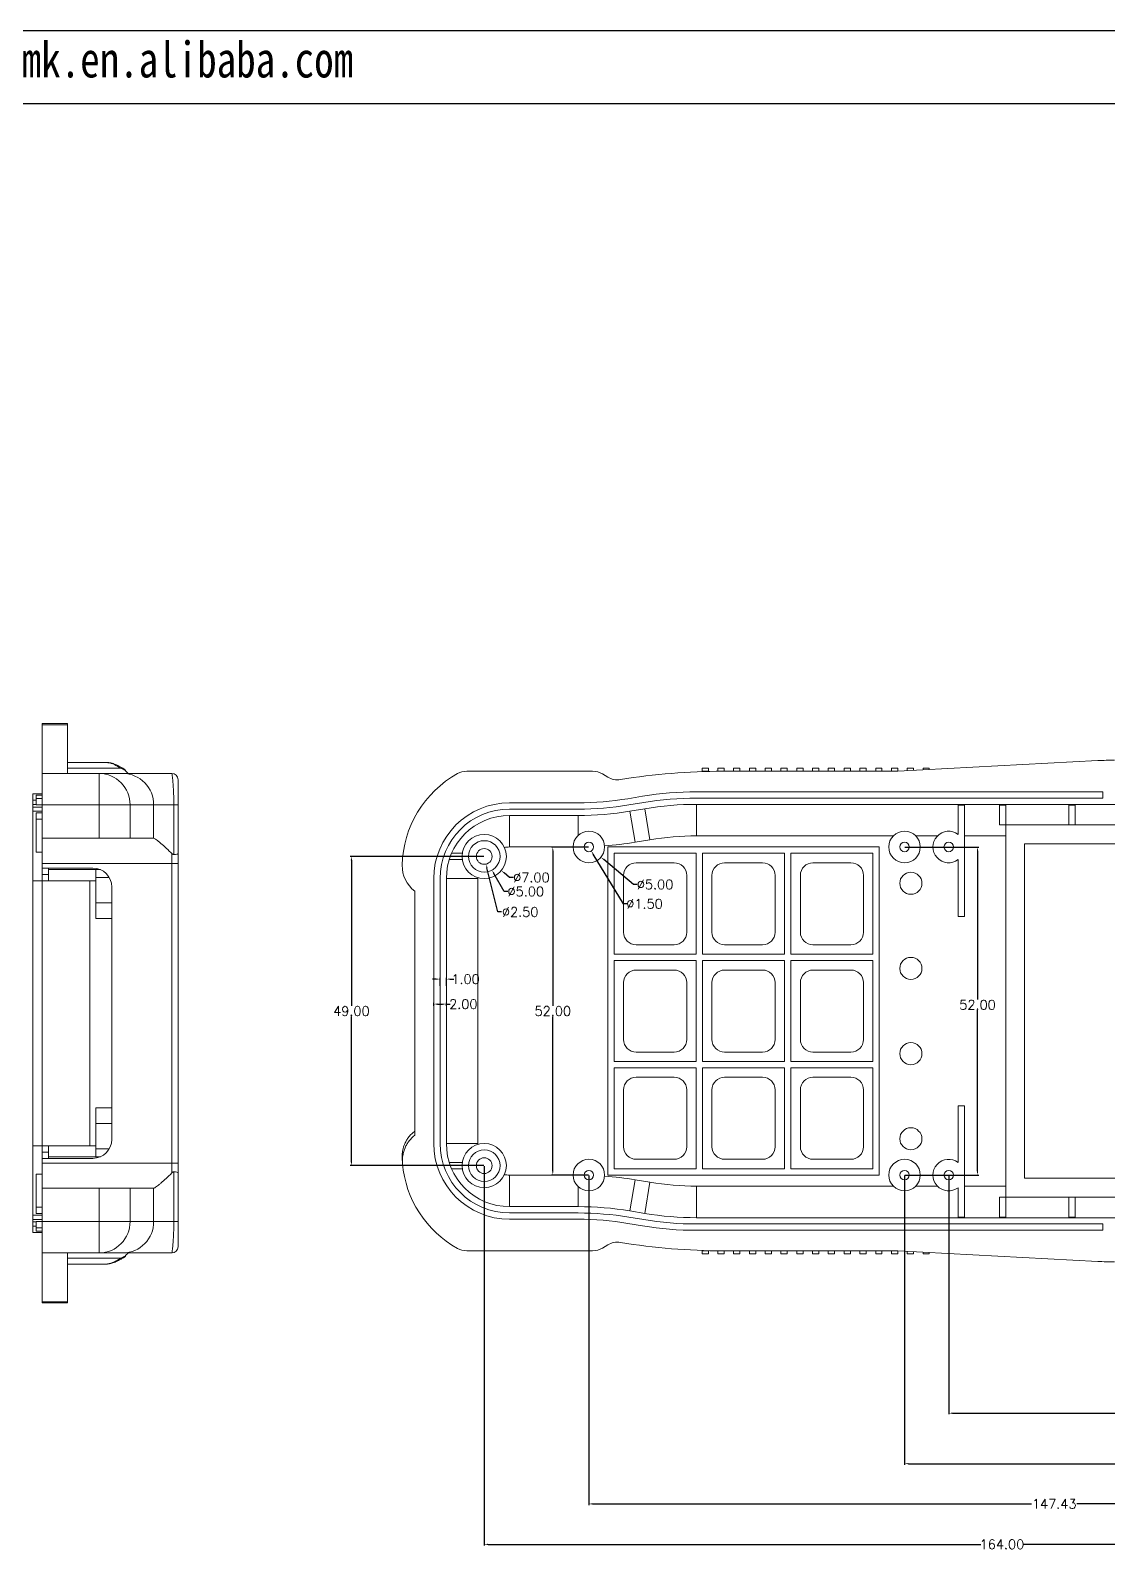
# Model space of a CAD drawing. Header units: inches. Extents: x 1430 to 4816, y 541 to 1061.
# Drawn here: x 1811 to 1981.7, y 819.6 to 1060.6 of the extents above; entities that cross this region are included whole.
import ezdxf

# ---------------------------------------------------------------- set-up
doc = ezdxf.new("R2010")
doc.units = ezdxf.units.IN
doc.layers.add('文字', color=81, linetype='Continuous')
doc.styles.get("Standard").update_dxf_attribs({"font": 'txt', "bigfont": 'gbcbig.shx'})
doc.styles.add('宋体', font='', dxfattribs={"width": 0.8, "height": 3.5})
doc.styles.get('宋体').set_extended_font_data('SimSun')
doc.dimstyles.new('2', dxfattribs={"dimtxt": 1.5, "dimasz": 0.6, "dimexe": 0.18, "dimexo": 0.0625, "dimgap": 0.09, "dimtad": 0, "dimtih": 1, "dimtoh": 1, "dimzin": 0, "dimdsep": 46, "dimtxsty": 'Standard', "dimcen": 0, "dimadec": 0, "dimazin": 2, "dimtfac": 1, "dimtofl": 0, "dimtmove": 0, "dimatfit": 3, "dimfxl": 1, "dimtolj": 1, "dimtzin": 0, "dimarcsym": 0})

# ---------------------------------------------------------------- blocks, each defined once
blk = doc.blocks.new('*D209')
at = {"color": 0, "lineweight": -2}
for p, q in [((1882.86, 929.64), (1861.7, 929.64)), ((1861.88, 929.04), (1861.88, 905.98)), ((1861.88, 881.24), (1861.88, 904.3)), ((1882.86, 880.64), (1861.7, 880.64))]:
    blk.add_line(p, q, dxfattribs=at)
at = {"color": 0}
for points in [[(1861.78, 929.04), (1861.98, 929.04), (1861.88, 929.64)], [(1861.78, 881.24), (1861.98, 881.24), (1861.88, 880.64)]]:
    blk.add_solid(points, dxfattribs=at)
at = {"layer": 'Defpoints', "color": 0}
for p in [(1882.92, 929.64), (1861.88, 880.64), (1882.92, 880.64)]:
    blk.add_point(p, dxfattribs=at)
at = {"color": 0, "insert": (1861.88, 905.14), "char_height": 1.5, "attachment_point": 5}
blk.add_mtext('\\A1;49.00', dxfattribs=at)
blk = doc.blocks.new('*D210')
at = {"color": 0, "lineweight": -2}
for p, q in [((1899.43, 931.14), (1893.6, 931.14)), ((1893.78, 930.54), (1893.78, 905.98)), ((1893.78, 879.74), (1893.78, 904.3)), ((1899.43, 879.14), (1893.6, 879.14))]:
    blk.add_line(p, q, dxfattribs=at)
at = {"color": 0}
for points in [[(1893.68, 930.54), (1893.88, 930.54), (1893.78, 931.14)], [(1893.68, 879.74), (1893.88, 879.74), (1893.78, 879.14)]]:
    blk.add_solid(points, dxfattribs=at)
at = {"layer": 'Defpoints', "color": 0}
for p in [(1899.5, 931.14), (1893.78, 879.14), (1899.5, 879.14)]:
    blk.add_point(p, dxfattribs=at)
at = {"color": 0, "insert": (1893.78, 905.14), "char_height": 1.5, "attachment_point": 5}
blk.add_mtext('\\A1;52.00', dxfattribs=at)
blk = doc.blocks.new('*D211')
at = {"color": 0, "lineweight": -2}
for p, q in [((1949.56, 931.14), (1961.24, 931.14)), ((1961.06, 930.54), (1961.06, 906.98)), ((1961.06, 879.74), (1961.06, 905.3)), ((1949.56, 879.14), (1961.24, 879.14))]:
    blk.add_line(p, q, dxfattribs=at)
at = {"color": 0}
for points in [[(1960.96, 930.54), (1961.16, 930.54), (1961.06, 931.14)], [(1960.96, 879.74), (1961.16, 879.74), (1961.06, 879.14)]]:
    blk.add_solid(points, dxfattribs=at)
at = {"layer": 'Defpoints', "color": 0}
for p in [(1949.5, 931.14), (1949.5, 879.14), (1961.06, 879.14)]:
    blk.add_point(p, dxfattribs=at)
at = {"color": 0, "insert": (1961.06, 906.14), "char_height": 1.5, "attachment_point": 5}
blk.add_mtext('\\A1;52.00', dxfattribs=at)
blk = doc.blocks.new('*D216')
at = {"color": 0, "lineweight": -2}
for p, q in [((1956.5, 879.08), (1956.5, 841.23)), ((2046.92, 874.58), (2046.92, 841.23)), ((1957.1, 841.41), (1998.74, 841.41)), ((2046.32, 841.41), (2004.67, 841.41))]:
    blk.add_line(p, q, dxfattribs=at)
at = {"color": 0}
for points in [[(1957.1, 841.51), (1957.1, 841.31), (1956.5, 841.41)], [(2046.32, 841.51), (2046.32, 841.31), (2046.92, 841.41)]]:
    blk.add_solid(points, dxfattribs=at)
at = {"layer": 'Defpoints', "color": 0}
for p in [(1956.5, 879.14), (2046.92, 874.64), (1956.5, 841.41)]:
    blk.add_point(p, dxfattribs=at)
at = {"color": 0, "insert": (2001.71, 841.41), "char_height": 1.5, "attachment_point": 5}
blk.add_mtext('\\A1;90.43', dxfattribs=at)
blk = doc.blocks.new('*D193')
at = {"color": 0, "lineweight": -2}
for p, q in [((1949.5, 879.08), (1949.5, 833.23)), ((2046.92, 874.52), (2046.92, 833.23)), ((1950.1, 833.41), (1995.12, 833.41)), ((2046.32, 833.41), (2001.3, 833.41))]:
    blk.add_line(p, q, dxfattribs=at)
at = {"color": 0}
for points in [[(1950.1, 833.51), (1950.1, 833.31), (1949.5, 833.41)], [(2046.32, 833.51), (2046.32, 833.31), (2046.92, 833.41)]]:
    blk.add_solid(points, dxfattribs=at)
at = {"layer": 'Defpoints', "color": 0}
for p in [(1949.5, 879.14), (2046.92, 874.58), (2046.92, 833.41)]:
    blk.add_point(p, dxfattribs=at)
at = {"color": 0, "insert": (1998.21, 833.41), "char_height": 1.5, "attachment_point": 5}
blk.add_mtext('\\A1;97.43', dxfattribs=at)
blk = doc.blocks.new('*D194')
at = {"color": 0, "lineweight": -2}
for p, q in [((1899.5, 879.08), (1899.5, 826.85)), ((2046.92, 874.46), (2046.92, 826.85)), ((1900.1, 827.03), (1969.62, 827.03)), ((2046.32, 827.03), (1976.8, 827.03))]:
    blk.add_line(p, q, dxfattribs=at)
at = {"color": 0}
for points in [[(1900.1, 827.13), (1900.1, 826.93), (1899.5, 827.03)], [(2046.32, 827.13), (2046.32, 826.93), (2046.92, 827.03)]]:
    blk.add_solid(points, dxfattribs=at)
at = {"layer": 'Defpoints', "color": 0}
for p in [(1899.5, 879.14), (2046.92, 874.52), (2046.92, 827.03)]:
    blk.add_point(p, dxfattribs=at)
at = {"color": 0, "insert": (1973.21, 827.03), "char_height": 1.5, "attachment_point": 5}
blk.add_mtext('\\A1;147.43', dxfattribs=at)
blk = doc.blocks.new('*D195')
at = {"color": 0, "lineweight": -2}
for p, q in [((1882.92, 880.58), (1882.92, 820.44)), ((2046.92, 874.39), (2046.92, 820.44)), ((1883.52, 820.62), (1961.58, 820.62)), ((2046.32, 820.62), (1968.26, 820.62))]:
    blk.add_line(p, q, dxfattribs=at)
at = {"color": 0}
for points in [[(1883.52, 820.72), (1883.52, 820.52), (1882.92, 820.62)], [(2046.32, 820.72), (2046.32, 820.52), (2046.92, 820.62)]]:
    blk.add_solid(points, dxfattribs=at)
at = {"layer": 'Defpoints', "color": 0}
for p in [(1882.92, 880.64), (2046.92, 874.46), (1882.92, 820.62)]:
    blk.add_point(p, dxfattribs=at)
at = {"color": 0, "insert": (1964.92, 820.62), "char_height": 1.5, "attachment_point": 5}
blk.add_mtext('\\A1;164.00', dxfattribs=at)
blk = doc.blocks.new('*D217')
at = {"color": 0, "lineweight": -2}
for p, q in [((1886.95, 926.31), (1886.08, 927.03)), ((1887.55, 926.31), (1886.95, 926.31))]:
    blk.add_line(p, q, dxfattribs=at)
at = {"color": 0}
blk.add_solid([(1886.14, 927.1), (1886.02, 926.95), (1885.62, 927.41)], dxfattribs=at)
at = {"layer": 'Defpoints', "color": 0}
for p in [(1880.23, 931.88), (1885.62, 927.41)]:
    blk.add_point(p, dxfattribs=at)
at = {"color": 0, "insert": (1890.39, 926.31), "char_height": 1.5, "attachment_point": 5}
blk.add_mtext('\\A1;∅7.00', dxfattribs=at)
blk = doc.blocks.new('*D218')
at = {"color": 0, "lineweight": -2}
for p, q in [((1886.06, 924.09), (1884.45, 926.95)), ((1886.66, 924.09), (1886.06, 924.09))]:
    blk.add_line(p, q, dxfattribs=at)
at = {"color": 0}
blk.add_solid([(1884.54, 927), (1884.36, 926.9), (1884.15, 927.47)], dxfattribs=at)
at = {"layer": 'Defpoints', "color": 0}
for p in [(1881.69, 931.82), (1884.15, 927.47)]:
    blk.add_point(p, dxfattribs=at)
at = {"color": 0, "insert": (1889.5, 924.09), "char_height": 1.5, "attachment_point": 5}
blk.add_mtext('\\A1;∅5.00', dxfattribs=at)
blk = doc.blocks.new('*D219')
at = {"color": 0, "lineweight": -2}
for p, q in [((1885.06, 920.84), (1883.36, 927.85)), ((1885.66, 920.84), (1885.06, 920.84))]:
    blk.add_line(p, q, dxfattribs=at)
at = {"color": 0}
blk.add_solid([(1883.46, 927.87), (1883.26, 927.82), (1883.22, 928.43)], dxfattribs=at)
at = {"layer": 'Defpoints', "color": 0}
for p in [(1882.63, 930.86), (1883.22, 928.43)]:
    blk.add_point(p, dxfattribs=at)
at = {"color": 0, "insert": (1888.62, 920.84), "char_height": 1.5, "attachment_point": 5}
blk.add_mtext('\\A1;∅2.50', dxfattribs=at)
blk = doc.blocks.new('*D220')
at = {"color": 0, "lineweight": -2}
for p, q in [((1906.54, 925.2), (1901.87, 929.15)), ((1907.14, 925.2), (1906.54, 925.2))]:
    blk.add_line(p, q, dxfattribs=at)
at = {"color": 0}
blk.add_solid([(1901.93, 929.22), (1901.8, 929.07), (1901.41, 929.53)], dxfattribs=at)
at = {"layer": 'Defpoints', "color": 0}
for p in [(1897.58, 932.76), (1901.41, 929.53)]:
    blk.add_point(p, dxfattribs=at)
at = {"color": 0, "insert": (1909.98, 925.2), "char_height": 1.5, "attachment_point": 5}
blk.add_mtext('\\A1;∅5.00', dxfattribs=at)
blk = doc.blocks.new('*D221')
at = {"color": 0, "lineweight": -2}
for p, q in [((1905, 922.14), (1900.2, 929.99)), ((1905.6, 922.14), (1905, 922.14))]:
    blk.add_line(p, q, dxfattribs=at)
at = {"color": 0}
blk.add_solid([(1900.28, 930.04), (1900.11, 929.94), (1899.89, 930.5)], dxfattribs=at)
at = {"layer": 'Defpoints', "color": 0}
for p in [(1899.1, 931.78), (1899.89, 930.5)]:
    blk.add_point(p, dxfattribs=at)
at = {"color": 0, "insert": (1908.31, 922.14), "char_height": 1.5, "attachment_point": 5}
blk.add_mtext('\\A1;∅1.50', dxfattribs=at)
blk = doc.blocks.new('*D226')
at = {"color": 0, "lineweight": -2}
for p, q in [((1875.32, 910.2), (1874.72, 910.2)), ((1875.92, 909.16), (1875.92, 910.38)), ((1876.92, 909.16), (1876.92, 910.38)), ((1877.52, 910.2), (1878.12, 910.2))]:
    blk.add_line(p, q, dxfattribs=at)
at = {"color": 0}
for points in [[(1875.32, 910.3), (1875.32, 910.1), (1875.92, 910.2)], [(1877.52, 910.3), (1877.52, 910.1), (1876.92, 910.2)]]:
    blk.add_solid(points, dxfattribs=at)
at = {"layer": 'Defpoints', "color": 0}
for p in [(1875.92, 909.1), (1876.92, 910.2), (1876.92, 909.1)]:
    blk.add_point(p, dxfattribs=at)
at = {"color": 0, "insert": (1879.96, 910.2), "char_height": 1.5, "attachment_point": 5}
blk.add_mtext('\\A1;1.00', dxfattribs=at)
blk = doc.blocks.new('*D227')
at = {"color": 0, "lineweight": -2}
for p, q in [((1874.92, 905.98), (1874.92, 906.42)), ((1875.52, 906.24), (1876.32, 906.24)), ((1876.92, 905.98), (1876.92, 906.42)), ((1876.92, 906.24), (1877.52, 906.24))]:
    blk.add_line(p, q, dxfattribs=at)
at = {"color": 0}
for points in [[(1875.52, 906.34), (1875.52, 906.14), (1874.92, 906.24)], [(1876.32, 906.34), (1876.32, 906.14), (1876.92, 906.24)]]:
    blk.add_solid(points, dxfattribs=at)
at = {"layer": 'Defpoints', "color": 0}
for p in [(1874.92, 905.92), (1876.92, 906.24), (1876.92, 905.92)]:
    blk.add_point(p, dxfattribs=at)
at = {"color": 0, "insert": (1879.61, 906.24), "char_height": 1.5, "attachment_point": 5}
blk.add_mtext('\\A1;2.00', dxfattribs=at)

msp = doc.modelspace()

# ---------------------------------------------------------------- linework, layer by layer
for p, q in [((1430.024, 1060.556), (2119.628, 1060.556)), ((1447.868, 1048.946), (2108.019, 1048.946))]:
    msp.add_line(p, q)
at = {"color": 7, "linetype": 'Continuous', "lineweight": 15}
for p, q in [((1816.926, 950.697), (1812.926, 950.697)), ((1812.926, 950.697), (1812.926, 950.528)), ((1816.926, 950.528), (1812.926, 950.528)), ((1812.926, 950.528), (1812.926, 942.799)), ((1816.926, 950.697), (1816.926, 950.528)), ((1816.926, 950.528), (1816.926, 942.799)), ((1816.926, 944.549), (1822.996, 944.549)), ((1823.037, 944.54), (1822.996, 944.549)), ((1948.423, 943.144), (1980.1, 944.824)), ((1812.926, 937.799), (1812.926, 942.799)), ((1812.926, 942.799), (1821.943, 942.799)), ((1821.943, 937.799), (1821.943, 942.799)), ((1821.943, 942.799), (1825.686, 942.799)), ((1825.686, 942.799), (1833.426, 942.799)), ((1825.956, 943.478), (1825.858, 943.526)), ((1880.146, 943.144), (1900.092, 943.144)), ((1901.636, 942.717), (1902.476, 942.212)), ((1917.423, 943.144), (1917.423, 943.644)), ((1917.423, 943.644), (1918.423, 943.644)), ((1917.423, 943.144), (1918.423, 943.144)), ((1917.423, 943.091), (1917.423, 943.144)), ((1918.423, 943.144), (1918.423, 943.644)), ((1918.423, 943.118), (1918.423, 943.144)), ((1919.923, 943.144), (1919.923, 943.644)), ((1919.923, 943.644), (1920.923, 943.644)), ((1919.923, 943.144), (1920.698, 943.144)), ((1919.923, 943.141), (1919.923, 943.144)), ((1920.698, 943.144), (1948.423, 943.144)), ((1920.923, 943.144), (1920.923, 943.644)), ((1922.423, 943.144), (1922.423, 943.644)), ((1922.423, 943.644), (1923.423, 943.644)), ((1923.423, 943.144), (1923.423, 943.644)), ((1924.923, 943.144), (1924.923, 943.644)), ((1924.923, 943.644), (1925.923, 943.644)), ((1925.923, 943.144), (1925.923, 943.644)), ((1927.423, 943.144), (1927.423, 943.644)), ((1927.423, 943.644), (1928.423, 943.644)), ((1928.423, 943.144), (1928.423, 943.644)), ((1929.923, 943.144), (1929.923, 943.644)), ((1929.923, 943.644), (1930.923, 943.644)), ((1930.923, 943.144), (1930.923, 943.644)), ((1932.423, 943.144), (1932.423, 943.644)), ((1932.423, 943.644), (1933.423, 943.644)), ((1933.423, 943.144), (1933.423, 943.644)), ((1934.923, 943.144), (1934.923, 943.644)), ((1934.923, 943.644), (1935.923, 943.644)), ((1935.923, 943.144), (1935.923, 943.644)), ((1937.423, 943.144), (1937.423, 943.644)), ((1937.423, 943.644), (1938.423, 943.644)), ((1938.423, 943.144), (1938.423, 943.644)), ((1939.923, 943.644), (1940.923, 943.644)), ((1939.923, 943.144), (1939.923, 943.644)), ((1940.923, 943.144), (1940.923, 943.644)), ((1942.423, 943.144), (1942.423, 943.644)), ((1942.423, 943.644), (1943.423, 943.644)), ((1943.423, 943.144), (1943.423, 943.644)), ((1944.923, 943.144), (1944.923, 943.644)), ((1944.923, 943.644), (1945.923, 943.644)), ((1945.923, 943.144), (1945.923, 943.644)), ((1947.423, 943.144), (1947.423, 943.644)), ((1947.423, 943.644), (1948.423, 943.644)), ((1948.423, 943.144), (1948.423, 943.644)), ((1949.923, 943.224), (1949.923, 943.644)), ((1949.923, 943.644), (1950.923, 943.644)), ((1950.923, 943.277), (1950.923, 943.644)), ((1952.423, 943.644), (1953.423, 943.644)), ((1952.423, 943.356), (1952.423, 943.644)), ((1953.423, 943.409), (1953.423, 943.644)), ((1904.513, 941.826), (1904.505, 941.825)), ((1980.923, 939.894), (1916.562, 939.894)), ((1980.923, 938.894), (1980.923, 939.894)), ((1811.426, 938.549), (1811.426, 939.549)), ((1811.426, 939.549), (1812.926, 939.549)), ((1811.426, 938.549), (1811.926, 938.549)), ((1811.426, 937.855), (1811.426, 938.549)), ((1811.426, 937.466), (1811.426, 937.855)), ((1811.426, 937.466), (1812.926, 937.466)), ((1811.426, 936.799), (1811.426, 937.466)), ((1811.926, 939.348), (1811.926, 938.832)), ((1811.926, 939.348), (1812.926, 939.348)), ((1811.926, 938.832), (1811.926, 937.831)), ((1811.926, 938.832), (1812.926, 938.832)), ((1811.926, 937.831), (1812.926, 937.831)), ((1821.943, 937.799), (1812.926, 937.799)), ((1812.926, 937.799), (1812.926, 932.549)), ((1821.943, 932.549), (1821.943, 937.799)), ((1821.943, 937.799), (1826.816, 937.799)), ((1826.816, 937.799), (1826.816, 932.549)), ((1830.56, 937.799), (1826.816, 937.799)), ((1830.56, 932.543), (1830.56, 937.799)), ((1833.761, 937.799), (1830.56, 937.799)), ((1833.761, 929.933), (1833.761, 937.799)), ((1833.761, 937.799), (1834.426, 937.799)), ((1834.426, 937.799), (1834.426, 930.09)), ((1897.785, 938.144), (1886.923, 938.144)), ((1908.013, 939.187), (1905.676, 938.797)), ((1905.841, 937.811), (1908.177, 938.2)), ((1906.005, 936.824), (1908.342, 937.214)), ((1909.164, 932.282), (1908.342, 937.214)), ((1916.562, 938.894), (1980.923, 938.894)), ((1916.562, 937.894), (1987.923, 937.894)), ((1916.562, 932.894), (1916.562, 937.894)), ((1958.995, 937.793), (1957.995, 937.793)), ((1957.995, 937.793), (1957.995, 933.144)), ((1958.995, 920.144), (1958.995, 937.793)), ((1964.523, 937.793), (1965.523, 937.793)), ((1964.523, 937.793), (1964.523, 934.644)), ((1965.523, 934.644), (1965.523, 937.793)), ((1975.523, 937.793), (1976.523, 937.793)), ((1975.523, 937.793), (1975.523, 934.644)), ((1976.523, 934.644), (1976.523, 937.793)), ((1811.426, 936.799), (1812.926, 936.799)), ((1811.426, 925.799), (1811.426, 936.799)), ((1811.926, 936.549), (1812.926, 936.549)), ((1811.926, 936.549), (1811.926, 935.549)), ((1811.926, 935.549), (1812.926, 935.549)), ((1811.926, 935.549), (1811.926, 930.299)), ((1886.923, 937.144), (1897.785, 937.144)), ((1886.923, 936.144), (1897.785, 936.144)), ((1886.923, 931.144), (1886.923, 936.144)), ((1897.785, 932.968), (1897.785, 936.144)), ((1906.827, 931.892), (1906.005, 936.824)), ((1812.926, 932.549), (1821.943, 932.549)), ((1812.926, 928.549), (1812.926, 932.549)), ((1826.816, 932.549), (1821.943, 932.549)), ((1830.51, 932.549), (1826.816, 932.549)), ((1947.71, 932.894), (1916.562, 932.894)), ((1954.71, 932.894), (1951.281, 932.894)), ((1965.523, 932.894), (1958.995, 932.894)), ((1964.523, 934.644), (1965.523, 934.644)), ((1965.523, 934.644), (1975.523, 934.644)), ((1965.523, 932.894), (1965.523, 934.644)), ((1965.523, 932.894), (1965.523, 877.394)), ((1975.523, 934.644), (1976.523, 934.644)), ((1976.523, 934.644), (1985.523, 934.644)), ((1811.926, 930.299), (1812.926, 930.299)), ((1833.426, 928.549), (1833.426, 930.112)), ((1834.426, 930.09), (1834.426, 928.549)), ((1879.459, 930.144), (1877.758, 930.144)), ((1896.995, 931.144), (1886.923, 931.144)), ((1945.495, 931.144), (1902.495, 931.144)), ((1902.495, 931.144), (1902.495, 879.144)), ((1916.495, 930.144), (1903.495, 930.144)), ((1903.495, 930.144), (1903.495, 914.144)), ((1909.164, 932.282), (1906.827, 931.892)), ((1916.495, 930.144), (1916.495, 914.144)), ((1930.495, 930.144), (1917.495, 930.144)), ((1917.495, 930.144), (1917.495, 914.144)), ((1930.495, 930.144), (1930.495, 914.144)), ((1944.495, 930.144), (1931.495, 930.144)), ((1931.495, 930.144), (1931.495, 914.144)), ((1944.495, 914.144), (1944.495, 930.144)), ((1945.495, 879.144), (1945.495, 931.144)), ((1968.523, 878.644), (1968.523, 931.644)), ((1968.523, 931.644), (1999.523, 931.644)), ((1833.426, 928.549), (1812.926, 928.549)), ((1812.926, 927.799), (1812.926, 928.549)), ((1812.926, 927.799), (1820.926, 927.799)), ((1812.926, 926.799), (1812.926, 927.799)), ((1813.926, 927.549), (1813.926, 927.799)), ((1833.426, 928.549), (1834.426, 928.549)), ((1833.426, 881.049), (1833.426, 928.549)), ((1834.426, 928.549), (1834.426, 881.049)), ((1877.384, 929.144), (1879.459, 929.144)), ((1912.995, 928.644), (1906.995, 928.644)), ((1926.995, 928.644), (1920.995, 928.644)), ((1940.995, 928.644), (1934.995, 928.644)), ((1957.995, 929.144), (1957.995, 920.144)), ((1811.426, 925.799), (1812.926, 925.799)), ((1811.426, 883.799), (1811.426, 925.799)), ((1812.926, 926.799), (1813.926, 926.799)), ((1812.926, 925.799), (1812.926, 926.799)), ((1812.926, 883.799), (1812.926, 925.799)), ((1813.926, 927.549), (1822.125, 927.549)), ((1813.926, 925.799), (1813.926, 927.549)), ((1813.926, 925.799), (1821.426, 925.799)), ((1820.426, 883.799), (1820.426, 925.799)), ((1821.426, 926.299), (1821.426, 927.549)), ((1823.524, 926.299), (1821.426, 926.299)), ((1821.426, 922.299), (1821.426, 926.299)), ((1874.923, 926.144), (1874.923, 884.144)), ((1875.923, 884.144), (1875.923, 926.144)), ((1876.923, 884.144), (1876.923, 926.144)), ((1881.923, 926.144), (1876.923, 926.144)), ((1881.923, 926.144), (1881.923, 884.144)), ((1904.995, 926.644), (1904.995, 917.644)), ((1914.995, 917.644), (1914.995, 926.644)), ((1918.995, 926.644), (1918.995, 917.644)), ((1928.995, 917.644), (1928.995, 926.644)), ((1932.995, 926.644), (1932.995, 917.644)), ((1942.995, 917.644), (1942.995, 926.644)), ((1823.926, 924.799), (1823.926, 884.799)), ((1871.923, 885.454), (1871.923, 924.144)), ((1821.426, 922.299), (1823.926, 922.299)), ((1821.426, 919.799), (1821.426, 922.299)), ((1821.426, 919.799), (1823.926, 919.799)), ((1957.995, 920.144), (1958.995, 920.144)), ((1906.995, 915.644), (1912.995, 915.644)), ((1920.995, 915.644), (1926.995, 915.644)), ((1934.995, 915.644), (1940.995, 915.644)), ((1903.495, 914.144), (1916.495, 914.144)), ((1903.495, 913.144), (1903.495, 897.144)), ((1903.495, 913.144), (1916.495, 913.144)), ((1916.495, 913.144), (1916.495, 897.144)), ((1917.495, 914.144), (1930.495, 914.144)), ((1917.495, 913.144), (1930.495, 913.144)), ((1917.495, 913.144), (1917.495, 897.144)), ((1930.495, 913.144), (1930.495, 897.144)), ((1931.495, 914.144), (1944.495, 914.144)), ((1931.495, 913.144), (1931.495, 897.144)), ((1931.495, 913.144), (1944.495, 913.144)), ((1944.495, 897.144), (1944.495, 913.144)), ((1912.995, 911.644), (1906.995, 911.644)), ((1926.995, 911.644), (1920.995, 911.644)), ((1940.995, 911.644), (1934.995, 911.644)), ((1904.995, 909.644), (1904.995, 900.644)), ((1914.995, 900.644), (1914.995, 909.644)), ((1918.995, 909.644), (1918.995, 900.644)), ((1928.995, 900.644), (1928.995, 909.644)), ((1932.995, 909.644), (1932.995, 900.644)), ((1942.995, 900.644), (1942.995, 909.644)), ((1906.995, 898.644), (1912.995, 898.644)), ((1920.995, 898.644), (1926.995, 898.644)), ((1934.995, 898.644), (1940.995, 898.644)), ((1903.495, 897.144), (1916.495, 897.144)), ((1917.495, 897.144), (1930.495, 897.144)), ((1931.495, 897.144), (1944.495, 897.144)), ((1903.495, 896.144), (1916.495, 896.144)), ((1903.495, 896.144), (1903.495, 880.144)), ((1912.995, 894.644), (1906.995, 894.644)), ((1916.495, 896.144), (1916.495, 880.144)), ((1917.495, 896.144), (1917.495, 880.144)), ((1917.495, 896.144), (1930.495, 896.144)), ((1926.995, 894.644), (1920.995, 894.644)), ((1930.495, 896.144), (1930.495, 880.144)), ((1931.495, 896.144), (1931.495, 880.144)), ((1931.495, 896.144), (1944.495, 896.144)), ((1940.995, 894.644), (1934.995, 894.644)), ((1944.495, 880.144), (1944.495, 896.144)), ((1904.995, 892.644), (1904.995, 883.644)), ((1914.995, 883.644), (1914.995, 892.644)), ((1918.995, 892.644), (1918.995, 883.644)), ((1928.995, 883.644), (1928.995, 892.644)), ((1932.995, 892.644), (1932.995, 883.644)), ((1942.995, 883.644), (1942.995, 892.644)), ((1821.426, 889.799), (1821.426, 887.299)), ((1821.426, 889.799), (1823.926, 889.799)), ((1957.995, 881.144), (1957.995, 890.144)), ((1957.995, 890.144), (1958.995, 890.144)), ((1958.995, 890.144), (1958.995, 872.495)), ((1823.926, 887.299), (1821.426, 887.299)), ((1821.426, 887.299), (1821.426, 883.299)), ((1811.426, 883.799), (1812.926, 883.799)), ((1811.426, 872.799), (1811.426, 883.799)), ((1812.926, 882.799), (1812.926, 883.799)), ((1813.926, 882.799), (1812.926, 882.799)), ((1812.926, 882.799), (1812.926, 881.799)), ((1820.926, 881.799), (1812.926, 881.799)), ((1812.926, 881.049), (1812.926, 881.799)), ((1821.426, 883.799), (1813.926, 883.799)), ((1813.926, 883.799), (1813.926, 882.049)), ((1822.125, 882.049), (1813.926, 882.049)), ((1813.926, 882.049), (1813.926, 881.799)), ((1821.426, 883.299), (1823.524, 883.299)), ((1821.426, 883.299), (1821.426, 882.049)), ((1881.923, 884.144), (1876.923, 884.144)), ((1812.926, 881.049), (1833.426, 881.049)), ((1812.926, 877.049), (1812.926, 881.049)), ((1833.426, 879.486), (1833.426, 881.049)), ((1833.426, 881.049), (1834.426, 881.049)), ((1833.761, 871.799), (1833.761, 879.665)), ((1834.426, 881.049), (1834.426, 879.509)), ((1834.426, 879.509), (1834.426, 871.799)), ((1877.384, 881.144), (1879.459, 881.144)), ((1879.459, 880.144), (1877.758, 880.144)), ((1903.495, 880.144), (1916.495, 880.144)), ((1906.995, 881.644), (1912.995, 881.644)), ((1917.495, 880.144), (1930.495, 880.144)), ((1920.995, 881.644), (1926.995, 881.644)), ((1931.495, 880.144), (1944.495, 880.144)), ((1934.995, 881.644), (1940.995, 881.644)), ((1811.926, 874.049), (1811.926, 879.299)), ((1811.926, 879.299), (1812.926, 879.299)), ((1812.926, 877.049), (1812.926, 871.799)), ((1821.943, 877.049), (1812.926, 877.049)), ((1821.943, 871.799), (1821.943, 877.049)), ((1821.943, 877.049), (1826.816, 877.049)), ((1826.816, 877.049), (1826.816, 871.799)), ((1826.816, 877.049), (1830.51, 877.049)), ((1830.56, 871.799), (1830.56, 877.055)), ((1886.923, 879.144), (1886.923, 874.144)), ((1886.923, 879.144), (1896.995, 879.144)), ((1897.785, 877.32), (1897.785, 874.144)), ((1902.495, 879.144), (1945.495, 879.144)), ((1906.827, 878.396), (1906.005, 873.464)), ((1906.827, 878.396), (1909.164, 878.006)), ((1909.164, 878.006), (1908.342, 873.074)), ((1916.562, 877.394), (1916.562, 872.394)), ((1916.562, 877.394), (1947.71, 877.394)), ((1951.281, 877.394), (1954.71, 877.394)), ((1957.995, 872.495), (1957.995, 877.144)), ((1958.995, 877.394), (1965.523, 877.394)), ((1965.523, 875.644), (1965.523, 877.394)), ((1999.523, 878.644), (1968.523, 878.644)), ((1964.523, 872.495), (1964.523, 875.644)), ((1964.523, 875.644), (1965.523, 875.644)), ((1975.523, 875.644), (1965.523, 875.644)), ((1965.523, 875.644), (1965.523, 872.495)), ((1975.523, 872.495), (1975.523, 875.644)), ((1975.523, 875.644), (1976.523, 875.644)), ((1985.523, 875.644), (1976.523, 875.644)), ((1976.523, 875.644), (1976.523, 872.495)), ((1811.426, 872.799), (1812.926, 872.799)), ((1811.426, 872.132), (1811.426, 872.799)), ((1811.926, 873.049), (1811.926, 874.049)), ((1811.926, 874.049), (1812.926, 874.049)), ((1811.926, 873.049), (1812.926, 873.049)), ((1886.923, 874.144), (1897.785, 874.144)), ((1897.785, 873.144), (1886.923, 873.144)), ((1886.923, 872.144), (1897.785, 872.144)), ((1908.177, 872.088), (1905.841, 872.477)), ((1906.005, 873.464), (1908.342, 873.074)), ((1987.173, 872.394), (1916.562, 872.394)), ((1957.995, 872.495), (1958.995, 872.495)), ((1965.523, 872.495), (1964.523, 872.495)), ((1976.523, 872.495), (1975.523, 872.495)), ((1811.426, 872.132), (1812.926, 872.132)), ((1811.426, 871.743), (1811.426, 872.132)), ((1811.426, 871.049), (1811.426, 871.743)), ((1811.426, 870.049), (1811.426, 871.049)), ((1811.426, 871.049), (1811.926, 871.049)), ((1811.426, 870.049), (1812.926, 870.049)), ((1811.926, 870.766), (1811.926, 871.767)), ((1811.926, 871.767), (1812.926, 871.767)), ((1811.926, 870.766), (1812.926, 870.766)), ((1811.926, 870.25), (1811.926, 870.766)), ((1811.926, 870.25), (1812.926, 870.25)), ((1812.926, 871.799), (1821.943, 871.799)), ((1812.926, 866.799), (1812.926, 871.799)), ((1821.943, 866.799), (1821.943, 871.799)), ((1826.816, 871.799), (1821.943, 871.799)), ((1826.816, 871.799), (1830.56, 871.799)), ((1830.56, 871.799), (1833.761, 871.799)), ((1833.761, 871.799), (1834.426, 871.799)), ((1905.676, 871.491), (1908.013, 871.102)), ((1980.923, 871.394), (1916.562, 871.394)), ((1916.562, 870.394), (1980.923, 870.394)), ((1980.923, 870.394), (1980.923, 871.394)), ((1901.636, 867.572), (1902.476, 868.076)), ((1821.943, 866.799), (1812.926, 866.799)), ((1812.926, 859.07), (1812.926, 866.799)), ((1816.926, 859.07), (1816.926, 866.799)), ((1822.996, 865.049), (1816.926, 865.049)), ((1825.686, 866.799), (1821.943, 866.799)), ((1833.426, 866.799), (1825.686, 866.799)), ((1825.829, 866.057), (1825.858, 866.072)), ((1825.858, 866.072), (1825.962, 866.123)), ((1826.075, 866.312), (1825.955, 866.149)), ((1880.146, 867.144), (1900.092, 867.144)), ((1917.423, 867.198), (1917.423, 867.144)), ((1917.423, 867.144), (1917.423, 866.644)), ((1917.423, 867.144), (1918.423, 867.144)), ((1917.423, 866.644), (1918.423, 866.644)), ((1918.423, 867.17), (1918.423, 867.144)), ((1918.423, 867.144), (1918.423, 866.644)), ((1919.923, 867.147), (1919.923, 867.144)), ((1919.923, 867.144), (1919.923, 866.644)), ((1919.923, 867.144), (1920.698, 867.144)), ((1919.923, 866.644), (1920.923, 866.644)), ((1920.698, 867.144), (1948.423, 867.144)), ((1920.923, 867.144), (1920.923, 866.644)), ((1922.423, 867.144), (1922.423, 866.644)), ((1922.423, 866.644), (1923.423, 866.644)), ((1923.423, 867.144), (1923.423, 866.644)), ((1924.923, 867.144), (1924.923, 866.644)), ((1924.923, 866.644), (1925.923, 866.644)), ((1925.923, 867.144), (1925.923, 866.644)), ((1927.423, 867.144), (1927.423, 866.644)), ((1927.423, 866.644), (1928.423, 866.644)), ((1928.423, 867.144), (1928.423, 866.644)), ((1929.923, 867.144), (1929.923, 866.644)), ((1929.923, 866.644), (1930.923, 866.644)), ((1930.923, 867.144), (1930.923, 866.644)), ((1932.423, 867.144), (1932.423, 866.644)), ((1932.423, 866.644), (1933.423, 866.644)), ((1933.423, 867.144), (1933.423, 866.644)), ((1934.923, 867.144), (1934.923, 866.644)), ((1934.923, 866.644), (1935.923, 866.644)), ((1935.923, 867.144), (1935.923, 866.644)), ((1937.423, 867.144), (1937.423, 866.644)), ((1937.423, 866.644), (1938.423, 866.644)), ((1938.423, 867.144), (1938.423, 866.644)), ((1939.923, 867.144), (1939.923, 866.644)), ((1939.923, 866.644), (1940.923, 866.644)), ((1940.923, 867.144), (1940.923, 866.644)), ((1942.423, 867.144), (1942.423, 866.644)), ((1942.423, 866.644), (1943.423, 866.644)), ((1943.423, 867.144), (1943.423, 866.644)), ((1944.923, 867.144), (1944.923, 866.644)), ((1944.923, 866.644), (1945.923, 866.644)), ((1945.923, 867.144), (1945.923, 866.644)), ((1947.423, 867.144), (1947.423, 866.644)), ((1947.423, 866.644), (1948.423, 866.644)), ((1948.423, 867.144), (1980.1, 865.464)), ((1948.423, 867.144), (1948.423, 866.644)), ((1949.923, 867.065), (1949.923, 866.644)), ((1949.923, 866.644), (1950.923, 866.644)), ((1950.923, 867.012), (1950.923, 866.644)), ((1952.423, 866.932), (1952.423, 866.644)), ((1952.423, 866.644), (1953.423, 866.644)), ((1953.423, 866.879), (1953.423, 866.644)), ((1816.926, 859.07), (1812.926, 859.07)), ((1812.926, 858.901), (1812.926, 859.07)), ((1812.926, 858.901), (1816.926, 858.901)), ((1816.926, 858.901), (1816.926, 859.07))]:
    msp.add_line(p, q, dxfattribs=at)
at = {"color": 8, "linetype": 'Continuous', "lineweight": 15}
for p, q in [((1825.379, 943.63), (1816.926, 943.63)), ((1811.426, 937.855), (1811.926, 937.855)), ((1813.926, 925.799), (1812.926, 925.799)), ((1812.926, 883.799), (1813.926, 883.799)), ((1811.426, 871.743), (1811.926, 871.743)), ((1816.926, 865.968), (1825.379, 865.968))]:
    msp.add_line(p, q, dxfattribs=at)
at = {"color": 7, "linetype": 'Continuous', "lineweight": 15}
for centre, radius in [((1882.923, 929.644), 3.5), ((1899.495, 931.144), 2.5), ((1949.495, 931.144), 2.5), ((1882.923, 929.644), 2.5), ((1882.923, 929.644), 1.25), ((1899.495, 931.144), 0.75), ((1949.495, 931.144), 0.75), ((1956.495, 931.144), 0.75), ((1950.495, 925.394), 1.75), ((1950.495, 911.894), 1.75), ((1950.495, 898.394), 1.75), ((1950.495, 884.894), 1.75), ((1882.923, 880.644), 3.5), ((1882.923, 880.644), 2.5), ((1882.923, 880.644), 1.25), ((1899.495, 879.144), 2.5), ((1899.495, 879.144), 0.75), ((1949.495, 879.144), 2.5), ((1949.495, 879.144), 0.75), ((1956.495, 879.144), 0.75)]:
    msp.add_circle(centre, radius, dxfattribs=at)
for centre, radius, start, end in [((1982.748, 894.894), 50, 90, 93.03557), ((1821.879, 937.861), 4.938, 359.27628, 89.25756), ((1825.622, 937.861), 4.938, 359.2763, 89.25755), ((1833.426, 941.799), 1, 0, 90), ((1886.923, 927.894), 17, 118.95502, 178.81544), ((1880.146, 940.144), 3, 90, 118.95502), ((1900.092, 940.144), 3, 59.03624, 90), ((1904.02, 944.785), 3, 239.03624, 279.31846), ((1920.698, 843.144), 100, 90, 99.31415), ((1916.562, 887.894), 52, 90, 99.46232), ((1886.923, 926.144), 12, 90, 180), ((1897.785, 986.144), 48, 270, 279.46232), ((1897.785, 986.144), 49, 270, 279.46232), ((1916.562, 887.894), 51, 90, 99.46232), ((1916.562, 887.894), 50, 90, 99.46232), ((1886.923, 926.144), 11, 90, 180), ((1886.923, 926.144), 10, 90, 180), ((1897.785, 986.144), 50, 270, 279.46232), ((1916.562, 887.894), 45, 90, 99.46232), ((1956.495, 931.144), 2.5, 53.1301, 306.8699), ((1886.923, 926.144), 5, 90, 99.29305), ((1897.785, 986.144), 55, 274.38453, 279.46232), ((1820.926, 924.799), 3, 0, 90), ((1874.926, 928.142), 5, 178.81544, 233.09336), ((1906.995, 926.644), 2, 90, 180), ((1912.995, 926.644), 2, 0, 90), ((1920.995, 926.644), 2, 90, 180), ((1926.995, 926.644), 2, 0, 90), ((1934.995, 926.644), 2, 90, 180), ((1940.995, 926.644), 2, 0, 90), ((1886.923, 926.144), 5, 178.3351, 180), ((1906.995, 917.644), 2, 180, 270), ((1912.995, 917.644), 2, 270, 0), ((1920.995, 917.644), 2, 180, 270), ((1926.995, 917.644), 2, 270, 0), ((1934.995, 917.644), 2, 180, 270), ((1940.995, 917.644), 2, 270, 0), ((1906.995, 909.644), 2, 90, 180), ((1912.995, 909.644), 2, 0, 90), ((1920.995, 909.644), 2, 90, 180), ((1926.995, 909.644), 2, 0, 90), ((1934.995, 909.644), 2, 90, 180), ((1940.995, 909.644), 2, 0, 90), ((1906.995, 900.644), 2, 180, 270), ((1912.995, 900.644), 2, 270, 0), ((1920.995, 900.644), 2, 180, 270), ((1926.995, 900.644), 2, 270, 0), ((1934.995, 900.644), 2, 180, 270), ((1940.995, 900.644), 2, 270, 0), ((1906.995, 892.644), 2, 90, 180), ((1912.995, 892.644), 2, 0, 90), ((1920.995, 892.644), 2, 90, 180), ((1926.995, 892.644), 2, 0, 90), ((1934.995, 892.644), 2, 90, 180), ((1940.995, 892.644), 2, 0, 90), ((1820.926, 884.799), 3, 270, 0), ((1886.923, 884.144), 12, 180, 270), ((1886.923, 884.144), 11, 180, 270), ((1886.923, 884.144), 10, 180, 270), ((1886.923, 884.144), 5, 180, 181.6649), ((1906.995, 883.644), 2, 180, 270), ((1912.995, 883.644), 2, 270, 0), ((1920.995, 883.644), 2, 180, 270), ((1926.995, 883.644), 2, 270, 0), ((1934.995, 883.644), 2, 180, 270), ((1940.995, 883.644), 2, 270, 0), ((1886.923, 882.394), 17, 184.71757, 241.04498), ((1956.495, 879.144), 2.5, 53.1301, 306.8699), ((1886.923, 884.144), 5, 260.70695, 270), ((1897.785, 824.144), 55, 80.53768, 85.61547), ((1916.562, 922.394), 45, 260.53768, 270), ((1897.785, 824.144), 50, 80.53768, 90), ((1897.785, 824.144), 49, 80.53768, 90), ((1897.785, 824.144), 48, 80.53768, 90), ((1916.562, 922.394), 50, 260.53768, 270), ((1821.879, 871.737), 4.938, 270.74244, 0.72372), ((1825.622, 871.737), 4.938, 270.74245, 0.7237), ((1916.562, 922.394), 52, 260.53768, 270), ((1916.562, 922.394), 51, 260.53768, 270), ((1833.426, 867.799), 1, 270, 0), ((1880.146, 870.144), 3, 241.04498, 270), ((1900.092, 870.144), 3, 270, 300.96376), ((1904.02, 865.503), 3, 80.68154, 120.96376), ((1904.02, 865.503), 3, 80.53768, 80.68154), ((1920.698, 967.144), 100, 260.68585, 270), ((1982.748, 915.394), 50, 266.96443, 270)]:
    msp.add_arc(centre, radius, start, end, dxfattribs=at)
at = {"color": 8, "linetype": 'Continuous', "lineweight": 15}
for centre, radius, start, end in [((1825.441, 942.758), 0.874, 61.53045, 94.05424), ((1825.441, 866.841), 0.875, 265.95748, 296.28679)]:
    msp.add_arc(centre, radius, start, end, dxfattribs=at)
at = {"color": 7, "linetype": 'Continuous', "lineweight": 15}
for centre, major_axis, ratio, start_param, end_param in [((1825.771, 944.781), (2.966, -1.711), 0.3490454, 4.7814126, 5.0118369), ((1845.926, 943.76), (20, 0), 0.1944444, 3.2635605, 3.3912273), ((1830.51, 928.549), (0, 4), 0.2291667, 6.2283099, 6.2831853), ((1830.51, 881.049), (0, 4), 0.2291667, 3.1415927, 3.196468), ((1825.771, 864.817), (2.966, 1.711), 0.3490454, 1.2713484, 1.5017727), ((1845.926, 865.838), (20, 0), 0.1944444, 2.891958, 3.0196248)]:
    msp.add_ellipse(centre, major_axis=major_axis, ratio=ratio, start_param=start_param, end_param=end_param, dxfattribs=at)
at = {"color": 8, "linetype": 'Continuous', "lineweight": 15}
msp.add_open_spline([(1825.379, 943.63), (1825.306, 943.671), (1824.802, 943.953), (1824.014, 944.409), (1823.382, 944.494), (1823.037, 944.54)], degree=3, knots=[0, 0, 0, 0, 0.0717336, 0.4923031, 1, 1, 1, 1], dxfattribs=at)
at = {"color": 7, "linetype": 'Continuous', "lineweight": 15}
for points, knots in [([(1825.81, 943.54), (1825.76, 943.57), (1825.449, 943.75), (1824.861, 944.075), (1824.174, 944.363), (1823.546, 944.533), (1823.176, 944.53), (1823.042, 944.529)], [0, 0, 0, 0, 0.0535964, 0.3323404, 0.6104944, 0.8578995, 1, 1, 1, 1]), ([(1825.949, 943.46), (1825.965, 943.446), (1825.989, 943.425), (1826.053, 943.321), (1826.075, 943.287)], [0, 0, 0, 0, 0.6648687, 1, 1, 1, 1]), ([(1833.761, 937.799), (1833.761, 938.132), (1833.757, 938.46), (1833.743, 939.104), (1833.733, 939.424), (1833.707, 940.03), (1833.692, 940.318), (1833.667, 940.727), (1833.659, 940.859), (1833.641, 941.112), (1833.632, 941.232), (1833.605, 941.576), (1833.587, 941.783), (1833.551, 942.146), (1833.534, 942.297), (1833.5, 942.544), (1833.484, 942.64), (1833.454, 942.767), (1833.44, 942.799), (1833.426, 942.799)], [0, 0, 0, 0, 0.125, 0.125, 0.25, 0.25, 0.375, 0.375, 0.4375, 0.4375, 0.5, 0.5, 0.625, 0.625, 0.75, 0.75, 0.875, 0.875, 1, 1, 1, 1]), ([(1834.426, 941.799), (1834.426, 941.799), (1834.426, 941.773), (1834.426, 941.672), (1834.426, 941.596), (1834.426, 941.399), (1834.426, 941.278), (1834.426, 940.99), (1834.426, 940.825), (1834.426, 940.46), (1834.426, 940.257), (1834.426, 939.822), (1834.426, 939.592), (1834.426, 939.106), (1834.426, 938.849), (1834.426, 938.331), (1834.426, 938.068), (1834.426, 937.799)], [0, 0, 0, 0, 0.125, 0.125, 0.25, 0.25, 0.375, 0.375, 0.5, 0.5, 0.625, 0.625, 0.75, 0.75, 0.875, 0.875, 1, 1, 1, 1]), ([(1833.426, 930.112), (1833.278, 930.265), (1833.129, 930.413), (1832.832, 930.702), (1832.683, 930.843), (1832.249, 931.246), (1831.973, 931.494), (1831.585, 931.827), (1831.459, 931.932), (1831.226, 932.121), (1831.118, 932.205), (1830.919, 932.35), (1830.829, 932.411), (1830.675, 932.501), (1830.61, 932.531), (1830.56, 932.543)], [0, 0, 0, 0, 0.125, 0.125, 0.25, 0.25, 0.5, 0.5, 0.625, 0.625, 0.75, 0.75, 0.875, 0.875, 1, 1, 1, 1]), ([(1833.426, 930.112), (1833.472, 930.065), (1833.522, 930.021), (1833.633, 929.952), (1833.695, 929.929), (1833.761, 929.933)], [0, 0, 0, 0, 0.5, 0.5, 1, 1, 1, 1]), ([(1833.761, 929.933), (1833.957, 929.945), (1834.126, 929.968), (1834.303, 930.01), (1834.349, 930.025), (1834.41, 930.057), (1834.426, 930.074), (1834.426, 930.09)], [0, 0, 0, 0, 0.5, 0.5, 0.75, 0.75, 1, 1, 1, 1]), ([(1871.934, 886.124), (1871.761, 885.986), (1871.412, 885.708), (1870.977, 885.211), (1870.618, 884.686), (1870.347, 884.159), (1870.156, 883.652), (1870.032, 883.185), (1869.963, 882.776), (1869.933, 882.454), (1869.925, 882.23), (1869.925, 882.108), (1869.925, 882.057), (1869.925, 882.042), (1869.925, 882.036)], [0, 0, 0, 0, 0.1377936, 0.2783585, 0.4106367, 0.5338834, 0.6469463, 0.7481877, 0.8353702, 0.9051937, 0.9512033, 0.9747112, 0.9908261, 1, 1, 1, 1]), ([(1871.923, 885.454), (1871.587, 885.192), (1871.291, 884.894), (1870.904, 884.394), (1870.784, 884.217), (1870.568, 883.852), (1870.473, 883.664), (1870.305, 883.279), (1870.234, 883.081), (1870.114, 882.675), (1870.066, 882.466), (1869.963, 881.841), (1869.946, 881.421), (1869.981, 880.996)], [0, 0, 0, 0, 0.25, 0.25, 0.375, 0.375, 0.5, 0.5, 0.625, 0.625, 0.75, 0.75, 1, 1, 1, 1]), ([(1869.926, 882.145), (1869.926, 882.131), (1869.926, 882.117), (1869.926, 882.103), (1869.926, 882.085), (1869.927, 882.068), (1869.927, 882.051), (1869.927, 882.047), (1869.927, 882.043), (1869.927, 882.039)], [0, 0, 0, 0, 0.00004217508, 0.00004217508, 0.00004217508, 0.00009513971, 0.00009513971, 0.00009513971, 0.00010800461, 0.00010800461, 0.00010800461, 0.00010800461]), ([(1869.981, 880.996), (1869.963, 881.213), (1869.946, 881.488), (1869.933, 881.814), (1869.93, 881.907), (1869.927, 882.027), (1869.927, 882.053), (1869.927, 882.039)], [0, 0, 0, 0, 0.5, 0.5, 0.75, 0.75, 1, 1, 1, 1]), ([(1830.56, 877.055), (1830.661, 877.079), (1830.816, 877.173), (1831.116, 877.392), (1831.224, 877.476), (1831.457, 877.664), (1831.582, 877.769), (1831.972, 878.104), (1832.249, 878.352), (1832.827, 878.89), (1833.131, 879.18), (1833.426, 879.486)], [0, 0, 0, 0, 0.25, 0.25, 0.375, 0.375, 0.5, 0.5, 0.75, 0.75, 1, 1, 1, 1]), ([(1833.761, 879.665), (1833.695, 879.67), (1833.633, 879.646), (1833.522, 879.578), (1833.472, 879.533), (1833.426, 879.486)], [0, 0, 0, 0, 0.5, 0.5, 1, 1, 1, 1]), ([(1833.761, 879.665), (1833.957, 879.653), (1834.126, 879.631), (1834.303, 879.588), (1834.349, 879.573), (1834.41, 879.541), (1834.426, 879.525), (1834.426, 879.509)], [0, 0, 0, 0, 0.5, 0.5, 0.75, 0.75, 1, 1, 1, 1]), ([(1833.426, 866.799), (1833.44, 866.799), (1833.454, 866.831), (1833.476, 866.925), (1833.484, 866.965), (1833.5, 867.058), (1833.508, 867.114), (1833.533, 867.3), (1833.551, 867.452), (1833.587, 867.811), (1833.605, 868.02), (1833.641, 868.479), (1833.659, 868.729), (1833.692, 869.273), (1833.707, 869.566), (1833.733, 870.17), (1833.743, 870.483), (1833.757, 871.134), (1833.761, 871.466), (1833.761, 871.799)], [0, 0, 0, 0, 0.125, 0.125, 0.1875, 0.1875, 0.25, 0.25, 0.375, 0.375, 0.5, 0.5, 0.625, 0.625, 0.75, 0.75, 0.875, 0.875, 1, 1, 1, 1]), ([(1834.426, 871.799), (1834.426, 871.53), (1834.426, 871.263), (1834.426, 870.74), (1834.426, 870.488), (1834.426, 870.004), (1834.426, 869.77), (1834.426, 869.336), (1834.426, 869.137), (1834.426, 868.771), (1834.426, 868.605), (1834.426, 868.319), (1834.426, 868.198), (1834.426, 868), (1834.426, 867.925), (1834.426, 867.825), (1834.426, 867.799), (1834.426, 867.799)], [0, 0, 0, 0, 0.125, 0.125, 0.25, 0.25, 0.375, 0.375, 0.5, 0.5, 0.625, 0.625, 0.75, 0.75, 0.875, 0.875, 1, 1, 1, 1]), ([(1822.996, 865.049), (1823.168, 865.049), (1823.341, 865.069), (1823.695, 865.147), (1823.876, 865.205), (1824.254, 865.36), (1824.451, 865.457), (1824.88, 865.686), (1825.111, 865.819), (1825.379, 865.968)], [0, 0, 0, 0, 0.25, 0.25, 0.5, 0.5, 0.75, 0.75, 1, 1, 1, 1]), ([(1823.012, 865.052), (1823.029, 865.051), (1823.278, 865.039), (1823.763, 865.119), (1824.493, 865.349), (1825.068, 865.664), (1825.478, 865.889), (1825.652, 865.985)], [0, 0, 0, 0, 0.018346, 0.2719299, 0.5344173, 0.8021877, 1, 1, 1, 1])]:
    msp.add_open_spline(points, degree=3, knots=knots, dxfattribs=at)

# ---------------------------------------------------------------- texts
at = {"layer": '文字', "color": 0, "insert": (1788.035, 1058.778), "char_height": 5.67576, "width": 99.71763, "attachment_point": 1, "style": '宋体'}
msp.add_mtext('www.szomk.en.alibaba.com', dxfattribs=at)

# ---------------------------------------------------------------- dimensions: what is measured, and where the dimension line sits
for p1, p2, picture, middle in [((1897.584, 932.755), (1901.407, 929.533), '*D220', (1909.982, 925.204)), ((1880.229, 931.878), (1885.618, 927.411), '*D217', (1890.387, 926.309)), ((1881.693, 931.82), (1884.154, 927.468), '*D218', (1889.505, 924.09)), ((1882.629, 930.859), (1883.218, 928.429), '*D219', (1888.621, 920.84)), ((1899.104, 931.784), (1899.886, 930.504), '*D221', (1908.31, 922.144))]:
    dim = msp.add_diameter_dim_2p(p1=p1, p2=p2, dimstyle='2')
    dim.commit()
    dim.dimension.update_dxf_attribs({"geometry": picture, "text_midpoint": middle, "dimtype": 163})
for base, p1, p2, picture, middle in [((1893.777, 879.144), (1899.495, 931.144), (1899.495, 879.144), '*D210', (1893.777, 905.144)), ((1861.876, 880.644), (1882.923, 929.644), (1882.923, 880.644), '*D209', (1861.876, 905.144))]:
    dim = msp.add_linear_dim(base=base, p1=p1, p2=p2, angle=90, dimstyle='2')
    dim.commit()
    dim.dimension.update_dxf_attribs({"geometry": picture, "text_midpoint": middle})
dim = msp.add_linear_dim(base=(1961.064, 879.144), p1=(1949.495, 931.144), p2=(1949.495, 879.144), angle=90, dimstyle='2')
dim.commit()
dim.dimension.update_dxf_attribs({"geometry": '*D211', "text_midpoint": (1961.064, 906.144), "dimtype": 160})
for base, p1, p2, picture, middle in [((1876.923, 910.199), (1875.923, 909.099), (1876.923, 909.099), '*D226', (1879.963, 910.199)), ((1876.923, 906.236), (1874.923, 905.921), (1876.923, 905.921), '*D227', (1879.613, 906.236)), ((1882.923, 820.618), (2046.923, 874.457), (1882.923, 880.644), '*D195', (1964.923, 820.618)), ((2046.923, 827.027), (1899.495, 879.144), (2046.923, 874.519), '*D194', (1973.209, 827.027)), ((2046.923, 833.405), (1949.495, 879.144), (2046.923, 874.582), '*D193', (1998.209, 833.405)), ((1956.495, 841.413), (2046.923, 874.644), (1956.495, 879.144), '*D216', (2001.709, 841.413))]:
    dim = msp.add_linear_dim(base=base, p1=p1, p2=p2, dimstyle='2')
    dim.commit()
    dim.dimension.update_dxf_attribs({"geometry": picture, "text_midpoint": middle})

doc.saveas('drawing.dxf')
